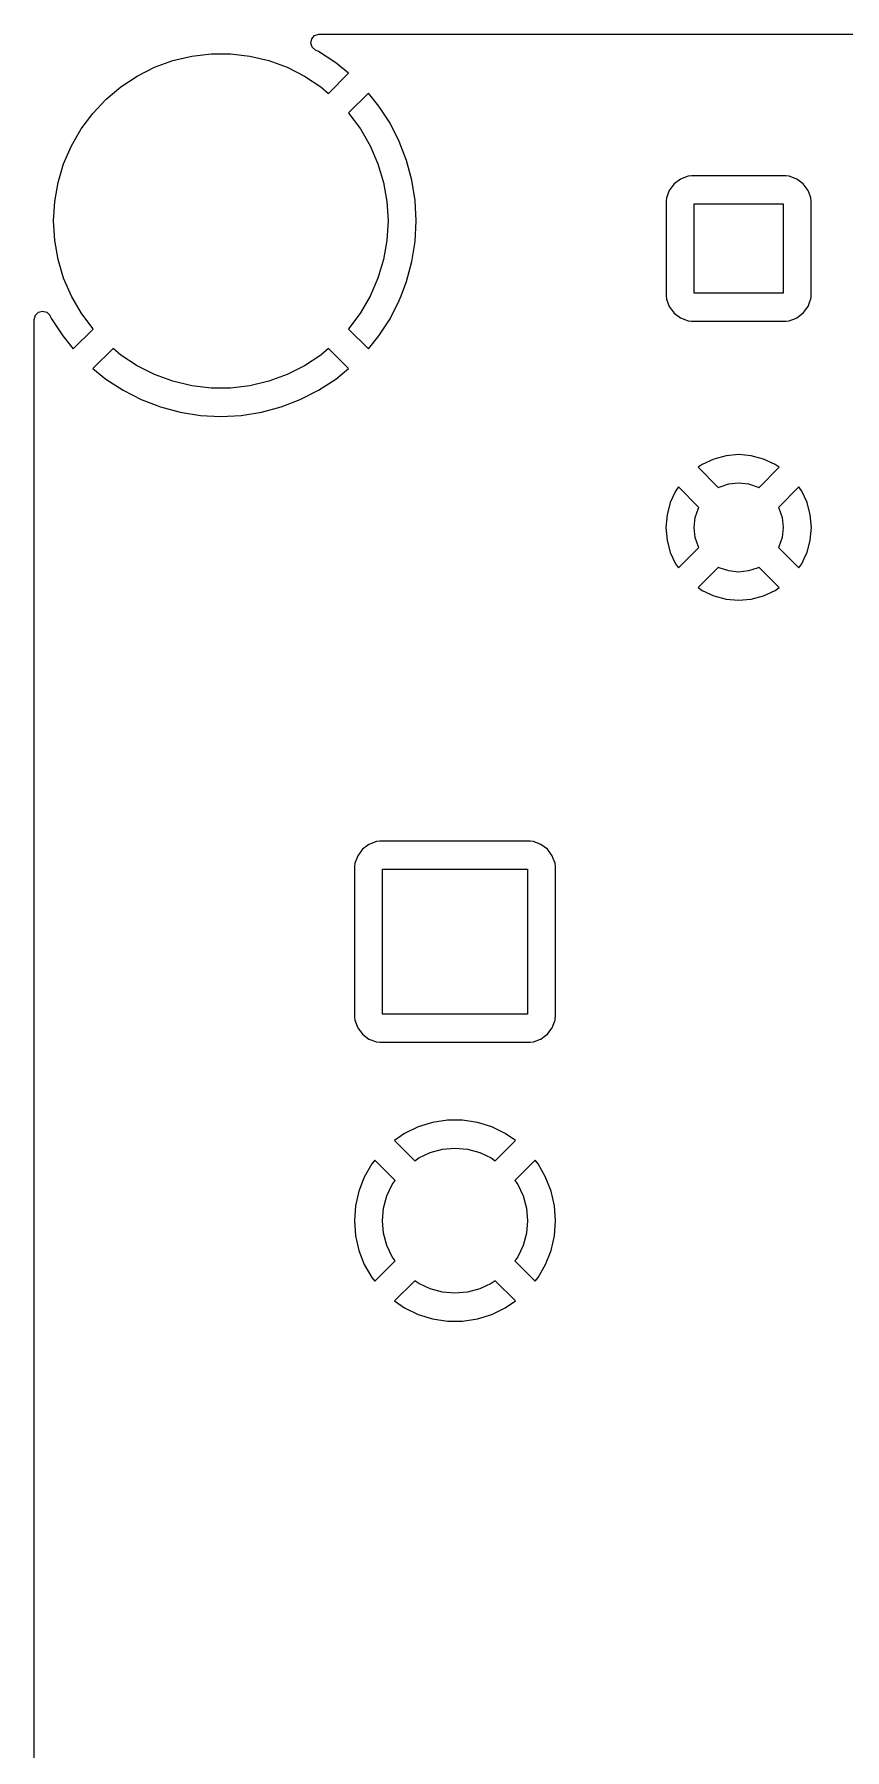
# Model space of a CAD drawing. Extents: x 44 to 146, y -87 to -25.
# Drawn here: x 43.75 to 58.29, y -56 to -25.25 of the extents above; entities that cross this region are included whole.
import ezdxf

# ---------------------------------------------------------------- set-up
doc = ezdxf.new("R2010")
doc.units = 0
doc.layers.add('BLACK', color=7, linetype='CONTINUOUS')

msp = doc.modelspace()

# ---------------------------------------------------------------- linework, layer by layer
at = {"layer": 'BLACK', "linetype": 'CONTINUOUS'}
for p, q in [((48.715332, -25.411299), (48.731368, -25.335856)), ((48.739166, -25.484652), (48.715332, -25.411299)), ((48.731368, -25.335856), (48.782976, -25.278538)), ((48.796484, -25.53626), (48.739166, -25.484652)), ((48.782976, -25.278538), (48.856329, -25.254704)), ((48.856329, -25.254704), (48.864128, -25.2545)), ((48.864128, -25.2545), (79.524103, -25.2545)), ((45.911761, -25.845352), (46.23959, -25.726031)), ((46.23959, -25.726031), (46.579055, -25.645577)), ((46.579055, -25.645577), (46.925566, -25.605076)), ((46.925566, -25.605076), (47.274434, -25.605076)), ((47.274434, -25.605076), (47.620945, -25.645577)), ((47.620945, -25.645577), (47.96041, -25.726031)), ((47.96041, -25.726031), (48.288239, -25.845352)), ((48.852388, -25.564744), (48.796484, -25.53626)), ((48.852408, -25.564755), (48.852388, -25.564744)), ((49.160071, -25.764554), (48.852408, -25.564755)), ((49.393149, -25.953297), (49.160071, -25.764554)), ((45.308524, -26.19363), (45.6, -26.001924)), ((45.6, -26.001924), (45.911761, -25.845352)), ((48.288239, -25.845352), (48.6, -26.001924)), ((48.6, -26.001924), (48.891476, -26.19363)), ((49.033577, -26.312867), (49.393149, -25.953297)), ((44.801867, -26.671637), (45.041275, -26.417879)), ((45.041275, -26.417879), (45.308524, -26.19363)), ((48.891476, -26.19363), (49.033577, -26.312867)), ((49.746701, -26.30685), (49.390259, -26.663291)), ((49.935445, -26.539928), (49.746701, -26.30685)), ((44.593537, -26.951473), (44.801867, -26.671637)), ((49.390259, -26.663291), (49.398133, -26.671637)), ((49.398133, -26.671637), (49.606463, -26.951473)), ((50.135244, -26.847592), (49.935445, -26.539928)), ((44.419102, -27.253602), (44.593537, -26.951473)), ((49.606463, -26.951473), (49.780898, -27.253602)), ((50.135251, -26.847605), (50.135244, -26.847592)), ((50.3018, -27.174476), (50.135251, -26.847605)), ((44.280922, -27.57394), (44.419102, -27.253602)), ((49.780898, -27.253602), (49.919078, -27.57394)), ((50.43326, -27.51694), (50.3018, -27.174476)), ((44.180865, -27.908152), (44.280922, -27.57394)), ((49.919078, -27.57394), (50.019135, -27.908152)), ((50.433267, -27.51696), (50.43326, -27.51694)), ((50.528212, -27.8713), (50.433267, -27.51696)), ((44.120285, -28.251721), (44.180865, -27.908152)), ((50.019135, -27.908152), (50.079715, -28.251721)), ((50.528213, -27.871303), (50.528212, -27.8713)), ((50.585603, -28.233653), (50.528213, -27.871303)), ((55.230452, -27.935804), (55.144204, -28.051015)), ((55.230455, -27.935801), (55.230452, -27.935804)), ((55.345666, -27.849553), (55.230455, -27.935801)), ((55.34567, -27.849551), (55.345666, -27.849553)), ((55.480515, -27.799258), (55.34567, -27.849551)), ((55.480521, -27.799257), (55.480515, -27.799258)), ((55.540111, -27.792851), (55.480521, -27.799257)), ((55.540136, -27.792849), (55.540111, -27.792851)), ((57.235876, -27.792849), (55.540136, -27.792849)), ((57.295482, -27.799257), (57.235876, -27.792849)), ((57.430329, -27.849551), (57.295482, -27.799257)), ((57.430333, -27.849553), (57.430329, -27.849551)), ((57.545544, -27.935801), (57.430333, -27.849553)), ((57.545547, -27.935804), (57.545544, -27.935801)), ((57.631795, -28.051015), (57.545547, -27.935804)), ((44.1, -28.6), (44.120285, -28.251721)), ((50.079715, -28.251721), (50.1, -28.6)), ((50.604802, -28.6), (50.585603, -28.233653)), ((55.093908, -28.185866), (55.0875, -28.245463)), ((55.0875, -28.245463), (55.0875, -29.941212)), ((55.144202, -28.051019), (55.093908, -28.185866)), ((55.144204, -28.051015), (55.144202, -28.051019)), ((57.631797, -28.051019), (57.631795, -28.051015)), ((57.667588, -28.146982), (57.631797, -28.051019)), ((57.682091, -28.185866), (57.667588, -28.146982)), ((57.688499, -28.245477), (57.682091, -28.185866)), ((57.6885, -29.941222), (57.688499, -28.245477)), ((55.588, -29.893349), (55.588, -28.293349)), ((55.588, -28.293349), (57.188, -28.293349)), ((57.188, -28.293349), (57.188, -29.893349)), ((44.120285, -28.948279), (44.1, -28.6)), ((50.1, -28.6), (50.079715, -28.948279)), ((50.585603, -28.966346), (50.604802, -28.6)), ((44.180865, -29.291848), (44.120285, -28.948279)), ((50.079715, -28.948279), (50.019135, -29.291848)), ((50.528213, -29.328696), (50.585603, -28.966346)), ((44.280922, -29.62606), (44.180865, -29.291848)), ((50.019135, -29.291848), (49.919078, -29.62606)), ((50.433267, -29.683039), (50.528212, -29.328699)), ((50.528212, -29.328699), (50.528213, -29.328696)), ((44.419102, -29.946398), (44.280922, -29.62606)), ((49.919078, -29.62606), (49.780898, -29.946398)), ((50.334164, -29.941212), (50.433264, -29.68305)), ((50.433264, -29.68305), (50.433267, -29.683039)), ((44.593537, -30.248527), (44.419102, -29.946398)), ((49.780898, -29.946398), (49.606463, -30.248527)), ((50.135255, -30.352388), (50.301791, -30.025542)), ((50.301791, -30.025542), (50.301802, -30.025518)), ((50.301802, -30.025518), (50.334164, -29.941212)), ((55.0875, -29.941212), (55.087502, -29.941237)), ((55.087502, -29.941237), (55.093908, -30.000827)), ((55.093908, -30.000827), (55.093909, -30.000833)), ((55.093909, -30.000833), (55.144202, -30.135678)), ((57.188, -29.893349), (55.588, -29.893349)), ((57.631797, -30.135678), (57.672875, -30.025542)), ((57.672875, -30.025542), (57.682091, -30.000832)), ((57.682091, -30.000832), (57.686352, -29.961199)), ((57.686352, -29.961199), (57.688499, -29.941234)), ((57.688499, -29.941231), (57.6885, -29.941222)), ((57.688499, -29.941234), (57.688499, -29.941231)), ((43.7545, -30.364128), (43.774462, -30.289628)), ((43.7545, -34.093349), (43.7545, -30.364128)), ((43.774462, -30.289628), (43.829, -30.23509)), ((43.829, -30.23509), (43.9035, -30.215128)), ((43.9035, -30.215128), (43.978, -30.23509)), ((43.978, -30.23509), (44.032538, -30.289628)), ((44.032538, -30.289628), (44.03626, -30.296484)), ((44.03626, -30.296484), (44.064744, -30.352388)), ((44.064744, -30.352388), (44.064755, -30.352408)), ((44.064755, -30.352408), (44.264554, -30.660071)), ((44.801867, -30.528363), (44.593537, -30.248527)), ((49.606463, -30.248527), (49.398133, -30.528363)), ((49.935442, -30.660075), (50.135244, -30.352408)), ((50.135244, -30.352408), (50.135255, -30.352388)), ((55.144202, -30.135678), (55.144204, -30.135682)), ((55.144204, -30.135682), (55.230452, -30.250893)), ((55.230452, -30.250893), (55.230455, -30.250896)), ((55.230455, -30.250896), (55.345666, -30.337144)), ((55.345666, -30.337144), (55.34567, -30.337146)), ((55.34567, -30.337146), (55.480517, -30.38744)), ((55.480517, -30.38744), (55.540114, -30.393848)), ((55.540114, -30.393848), (55.540118, -30.393848)), ((55.540118, -30.393848), (55.540127, -30.393849)), ((55.540127, -30.393849), (57.235872, -30.393848)), ((57.235872, -30.393848), (57.295483, -30.38744)), ((57.295483, -30.38744), (57.407437, -30.345684)), ((57.407437, -30.345684), (57.430329, -30.337146)), ((57.430329, -30.337146), (57.430333, -30.337144)), ((57.430333, -30.337144), (57.539366, -30.255521)), ((57.539366, -30.255521), (57.545546, -30.250895)), ((57.545546, -30.250895), (57.588671, -30.193287)), ((57.588671, -30.193287), (57.631795, -30.135682)), ((57.631795, -30.135682), (57.631797, -30.135678)), ((44.264554, -30.660071), (44.453297, -30.893148)), ((44.453297, -30.893148), (44.809738, -30.536706)), ((44.809738, -30.536706), (44.801867, -30.528363)), ((49.398133, -30.528363), (49.39026, -30.536707)), ((49.39026, -30.536707), (49.746702, -30.893149)), ((49.746702, -30.893148), (49.935439, -30.660079)), ((49.935439, -30.660079), (49.935442, -30.660075)), ((45.16642, -30.88713), (44.80685, -31.246701)), ((45.308524, -31.00637), (45.16642, -30.88713)), ((45.6, -31.198076), (45.308524, -31.00637)), ((48.891476, -31.00637), (48.6, -31.198076)), ((49.033578, -30.887131), (48.891476, -31.00637)), ((49.393149, -31.246702), (49.033578, -30.887131)), ((49.746702, -30.893149), (49.746702, -30.893148)), ((44.80685, -31.246701), (45.039928, -31.435445)), ((45.911761, -31.354648), (45.6, -31.198076)), ((46.23959, -31.473969), (45.911761, -31.354648)), ((48.288239, -31.354648), (47.96041, -31.473969)), ((48.6, -31.198076), (48.288239, -31.354648)), ((49.160079, -31.435439), (49.393148, -31.246702)), ((49.393148, -31.246702), (49.393149, -31.246702)), ((45.039928, -31.435445), (45.347591, -31.635244)), ((45.347591, -31.635244), (45.347611, -31.635255)), ((45.347611, -31.635255), (45.674457, -31.801791)), ((46.579055, -31.554423), (46.23959, -31.473969)), ((46.925566, -31.594924), (46.579055, -31.554423)), ((47.274434, -31.594924), (46.925566, -31.594924)), ((47.620945, -31.554423), (47.274434, -31.594924)), ((47.96041, -31.473969), (47.620945, -31.554423)), ((48.525542, -31.801791), (48.852388, -31.635255)), ((48.852388, -31.635255), (48.852408, -31.635244)), ((48.852408, -31.635244), (49.160075, -31.435442)), ((49.160075, -31.435442), (49.160079, -31.435439)), ((45.674457, -31.801791), (45.674481, -31.801802)), ((45.674481, -31.801802), (46.01694, -31.93326)), ((46.01694, -31.93326), (46.01696, -31.933267)), ((46.01696, -31.933267), (46.3713, -32.028212)), ((47.828699, -32.028212), (48.183039, -31.933267)), ((48.183039, -31.933267), (48.183059, -31.93326)), ((48.183059, -31.93326), (48.525518, -31.801802)), ((48.525518, -31.801802), (48.525542, -31.801791)), ((46.3713, -32.028212), (46.371303, -32.028213)), ((46.371303, -32.028213), (46.733653, -32.085603)), ((46.733653, -32.085603), (47.1, -32.104802)), ((47.1, -32.104802), (47.466346, -32.085603)), ((47.466346, -32.085603), (47.828696, -32.028213)), ((47.828696, -32.028213), (47.828699, -32.028212)), ((55.941674, -32.867082), (55.735522, -32.963211)), ((55.941676, -32.867081), (55.941674, -32.867082)), ((56.161393, -32.808208), (55.941676, -32.867081)), ((56.388, -32.788383), (56.161393, -32.808208)), ((56.614606, -32.808208), (56.388, -32.788383)), ((56.834323, -32.867081), (56.614605, -32.808208)), ((56.614605, -32.808208), (56.614606, -32.808208)), ((56.834325, -32.867082), (56.834323, -32.867081)), ((57.040483, -32.963215), (56.834325, -32.867082)), ((55.735517, -32.963214), (55.662527, -33.014323)), ((55.662527, -33.014323), (56.028539, -33.380335)), ((55.735522, -32.963211), (55.735517, -32.963214)), ((56.747458, -33.380334), (57.113472, -33.014322)), ((57.040492, -32.963221), (57.040483, -32.963215)), ((57.113472, -33.014322), (57.040492, -32.963221)), ((55.257862, -33.440871), (55.161733, -33.647023)), ((55.257865, -33.440866), (55.257862, -33.440871)), ((55.308974, -33.367876), (55.257865, -33.440866)), ((55.674986, -33.733888), (55.308974, -33.367876)), ((56.028539, -33.380335), (56.040893, -33.372574)), ((56.040893, -33.372574), (56.209983, -33.313407)), ((56.209983, -33.313407), (56.388, -33.293349)), ((56.388, -33.293349), (56.566017, -33.313407)), ((56.566017, -33.313407), (56.735107, -33.372574)), ((56.735107, -33.372574), (56.747458, -33.380334)), ((57.467025, -33.367875), (57.101012, -33.733887)), ((57.518129, -33.440858), (57.467025, -33.367875)), ((57.518132, -33.440864), (57.518129, -33.440858)), ((57.614266, -33.647023), (57.518132, -33.440864)), ((55.161732, -33.647025), (55.102859, -33.866742)), ((55.161733, -33.647023), (55.161732, -33.647025)), ((55.608058, -33.915332), (55.667225, -33.746242)), ((55.667225, -33.746242), (55.674986, -33.733888)), ((57.101012, -33.733887), (57.108775, -33.746242)), ((57.108775, -33.746242), (57.167942, -33.915332)), ((57.614267, -33.647025), (57.614266, -33.647023)), ((57.67314, -33.866742), (57.614267, -33.647025)), ((43.7545, -42.866514), (43.7545, -34.093349)), ((55.102859, -33.866742), (55.083034, -34.093349)), ((55.083034, -34.093349), (55.102859, -34.319955)), ((55.588, -34.093349), (55.608058, -33.915332)), ((55.608058, -34.271366), (55.588, -34.093349)), ((57.167942, -33.915332), (57.188, -34.093349)), ((57.188, -34.093349), (57.167942, -34.271366)), ((57.692965, -34.093349), (57.67314, -33.866742)), ((57.67314, -34.319955), (57.692965, -34.093349)), ((55.102859, -34.319955), (55.161732, -34.539672)), ((55.667225, -34.440456), (55.608058, -34.271366)), ((57.167942, -34.271366), (57.108775, -34.440456)), ((57.614267, -34.539672), (57.67314, -34.319955)), ((55.161732, -34.539672), (55.161733, -34.539674)), ((55.161733, -34.539674), (55.257866, -34.745832)), ((55.308973, -34.81882), (55.674985, -34.452807)), ((55.674985, -34.452807), (55.667225, -34.440456)), ((57.108775, -34.440456), (57.101013, -34.452809)), ((57.101013, -34.452809), (57.467024, -34.81882)), ((57.518136, -34.745827), (57.58856, -34.594801)), ((57.58856, -34.594801), (57.614266, -34.539674)), ((57.614266, -34.539674), (57.614267, -34.539672)), ((55.257866, -34.745832), (55.257872, -34.745841)), ((55.257872, -34.745841), (55.308973, -34.81882)), ((56.028539, -34.806361), (55.662526, -35.172374)), ((56.040893, -34.814124), (56.028539, -34.806361)), ((56.209983, -34.873291), (56.040893, -34.814124)), ((56.388, -34.893349), (56.209983, -34.873291)), ((56.566017, -34.873291), (56.388, -34.893349)), ((56.735107, -34.814124), (56.566017, -34.873291)), ((56.74746, -34.806362), (56.735107, -34.814124)), ((57.113471, -35.172373), (56.74746, -34.806362)), ((57.467024, -34.81882), (57.518132, -34.745833)), ((57.518132, -34.745833), (57.518136, -34.745827)), ((55.662526, -35.172374), (55.735509, -35.223478)), ((55.735509, -35.223478), (55.735515, -35.223481)), ((55.735515, -35.223481), (55.941674, -35.319615)), ((55.941674, -35.319615), (55.941676, -35.319616)), ((55.941676, -35.319616), (56.161394, -35.378489)), ((56.614606, -35.378489), (56.834323, -35.319616)), ((56.834323, -35.319616), (56.834325, -35.319615)), ((56.834325, -35.319615), (57.040478, -35.223485)), ((57.040478, -35.223485), (57.040484, -35.223481)), ((57.040484, -35.223481), (57.113471, -35.172373)), ((56.161394, -35.378489), (56.161393, -35.378489)), ((56.161393, -35.378489), (56.388, -35.398314)), ((56.388, -35.398314), (56.614606, -35.378489)), ((49.642452, -39.861106), (49.556204, -39.976317)), ((49.642455, -39.861103), (49.642452, -39.861106)), ((49.757666, -39.774855), (49.642455, -39.861103)), ((49.75767, -39.774853), (49.757666, -39.774855)), ((49.892515, -39.72456), (49.75767, -39.774853)), ((49.892521, -39.724559), (49.892515, -39.72456)), ((49.952111, -39.718153), (49.892521, -39.724559)), ((49.952136, -39.718151), (49.952111, -39.718153)), ((52.647876, -39.718151), (49.952136, -39.718151)), ((52.707482, -39.724559), (52.647876, -39.718151)), ((52.842329, -39.774853), (52.707482, -39.724559)), ((52.842333, -39.774855), (52.842329, -39.774853)), ((52.957544, -39.861103), (52.842333, -39.774855)), ((52.957547, -39.861106), (52.957544, -39.861103)), ((53.043795, -39.976317), (52.957547, -39.861106)), ((49.505908, -40.111168), (49.4995, -40.170765)), ((49.4995, -40.170765), (49.4995, -42.866514)), ((49.556202, -39.976321), (49.505908, -40.111168)), ((49.556204, -39.976317), (49.556202, -39.976321)), ((50, -42.818651), (50, -40.218651)), ((50, -40.218651), (52.6, -40.218651)), ((52.6, -40.218651), (52.6, -42.818651)), ((53.043797, -39.976321), (53.043795, -39.976317)), ((53.062347, -40.026058), (53.043797, -39.976321)), ((53.094091, -40.111168), (53.062347, -40.026058)), ((53.100499, -40.170779), (53.094091, -40.111168)), ((53.1005, -42.000001), (53.100499, -40.170779)), ((53.1005, -42.866524), (53.1005, -42.000001)), ((43.7545, -46.518655), (43.7545, -42.866514)), ((49.4995, -42.866514), (49.499502, -42.866539)), ((49.499502, -42.866539), (49.505908, -42.926129)), ((49.505908, -42.926129), (49.505909, -42.926135)), ((49.505909, -42.926135), (49.556202, -43.06098)), ((52.6, -42.818651), (50, -42.818651)), ((53.043797, -43.06098), (53.090827, -42.934884)), ((53.090827, -42.934884), (53.094091, -42.926134)), ((53.094091, -42.926134), (53.098605, -42.884151)), ((53.098605, -42.884151), (53.100499, -42.866536)), ((53.100499, -42.866533), (53.1005, -42.866524)), ((53.100499, -42.866536), (53.100499, -42.866533)), ((49.556202, -43.06098), (49.556204, -43.060984)), ((49.556204, -43.060984), (49.642452, -43.176195)), ((49.642452, -43.176195), (49.642455, -43.176198)), ((49.642455, -43.176198), (49.757666, -43.262446)), ((49.757666, -43.262446), (49.75767, -43.262448)), ((49.75767, -43.262448), (49.892517, -43.312742)), ((49.892517, -43.312742), (49.952114, -43.31915)), ((49.952114, -43.31915), (49.952118, -43.31915)), ((49.952118, -43.31915), (49.952127, -43.319151)), ((49.952127, -43.319151), (52.647872, -43.31915)), ((52.647872, -43.31915), (52.707483, -43.312742)), ((52.707483, -43.312742), (52.835489, -43.264999)), ((52.835489, -43.264999), (52.842329, -43.262448)), ((52.842329, -43.262448), (52.842333, -43.262446)), ((52.842333, -43.262446), (52.899938, -43.219322)), ((52.899938, -43.219322), (52.957546, -43.176197)), ((52.957546, -43.176197), (53.036486, -43.070747)), ((53.036486, -43.070747), (53.043795, -43.060984)), ((53.043795, -43.060984), (53.043797, -43.06098)), ((50.640532, -44.838384), (50.397478, -44.955433)), ((50.640553, -44.838376), (50.640532, -44.838384)), ((50.898333, -44.758861), (50.640553, -44.838376)), ((50.898337, -44.75886), (50.898333, -44.758861)), ((51.165105, -44.718651), (50.898337, -44.75886)), ((51.434894, -44.718651), (51.165105, -44.718651)), ((51.701662, -44.75886), (51.434894, -44.718651)), ((51.701666, -44.758861), (51.701662, -44.75886)), ((51.959449, -44.838377), (51.701666, -44.758861)), ((51.959453, -44.838378), (51.959449, -44.838377)), ((52.202521, -44.955433), (51.959453, -44.838378)), ((50.397478, -44.955433), (50.214849, -45.079946)), ((50.214849, -45.079946), (50.214849, -45.079947)), ((50.214849, -45.079947), (50.578079, -45.443177)), ((52.385149, -45.079947), (52.202521, -44.955433)), ((52.210096, -45.255), (52.385149, -45.079947)), ((49.8086, -45.501832), (49.673709, -45.735469)), ((49.808603, -45.501827), (49.8086, -45.501832)), ((49.862294, -45.434499), (49.808603, -45.501827)), ((50.224526, -45.79673), (49.862294, -45.434499)), ((50.578079, -45.443177), (50.65, -45.392818)), ((50.65, -45.392818), (50.855374, -45.297051)), ((50.855374, -45.297051), (51.074257, -45.238401)), ((51.074257, -45.238401), (51.3, -45.218651)), ((51.3, -45.218651), (51.525743, -45.238401)), ((51.525743, -45.238401), (51.744626, -45.297051)), ((51.744626, -45.297051), (51.95, -45.392818)), ((51.95, -45.392818), (52.021919, -45.443176)), ((52.021919, -45.443176), (52.210096, -45.255)), ((52.737703, -45.434499), (52.375472, -45.796728)), ((52.791395, -45.501826), (52.737703, -45.434499)), ((52.7914, -45.501834), (52.791395, -45.501826)), ((52.92629, -45.735469), (52.7914, -45.501834)), ((49.673707, -45.735474), (49.575145, -45.986604)), ((49.673709, -45.735469), (49.673707, -45.735474)), ((50.174167, -45.868651), (50.224526, -45.79673)), ((52.375472, -45.796728), (52.425833, -45.868651)), ((52.926292, -45.735474), (52.92629, -45.735469)), ((53.024854, -45.986604), (52.926292, -45.735474)), ((49.575143, -45.986611), (49.515115, -46.249612)), ((49.575145, -45.986604), (49.575143, -45.986611)), ((50.01975, -46.292908), (50.0784, -46.074025)), ((50.0784, -46.074025), (50.174167, -45.868651)), ((52.425833, -45.868651), (52.5216, -46.074025)), ((52.5216, -46.074025), (52.58025, -46.292908)), ((53.024856, -45.986611), (53.024854, -45.986604)), ((53.084884, -46.249612), (53.024856, -45.986611)), ((49.515112, -46.249634), (49.494953, -46.518646)), ((49.515115, -46.249612), (49.515112, -46.249634)), ((50, -46.518651), (50.01975, -46.292908)), ((52.58025, -46.292908), (52.6, -46.518651)), ((53.084887, -46.249634), (53.084884, -46.249612)), ((53.105047, -46.518646), (53.084887, -46.249634)), ((43.7545, -51.968401), (43.7545, -46.518655)), ((49.494953, -46.518646), (49.494953, -46.518655)), ((49.494953, -46.518655), (49.515112, -46.787667)), ((50.01975, -46.744394), (50, -46.518651)), ((52.6, -46.518651), (52.58025, -46.744394)), ((53.084887, -46.787667), (53.105047, -46.518655)), ((53.105047, -46.518655), (53.105047, -46.518646)), ((49.515112, -46.787667), (49.515115, -46.787689)), ((49.515115, -46.787689), (49.575143, -47.05069)), ((50.0784, -46.963277), (50.01975, -46.744394)), ((50.174167, -47.168651), (50.0784, -46.963277)), ((52.5216, -46.963277), (52.425833, -47.168651)), ((52.58025, -46.744394), (52.5216, -46.963277)), ((53.024856, -47.05069), (53.084884, -46.787689)), ((53.084884, -46.787689), (53.084887, -46.787667)), ((49.575143, -47.05069), (49.575145, -47.050697)), ((49.575145, -47.050697), (49.673707, -47.301827)), ((49.673707, -47.301827), (49.673709, -47.301832)), ((49.673709, -47.301832), (49.808599, -47.535467)), ((49.862295, -47.602801), (50.224525, -47.24057)), ((50.224525, -47.24057), (50.174167, -47.168651)), ((52.425833, -47.168651), (52.375473, -47.240571)), ((52.375473, -47.240571), (52.737703, -47.602801)), ((52.791398, -47.535471), (52.92629, -47.301832)), ((52.92629, -47.301832), (52.926292, -47.301827)), ((52.926292, -47.301827), (53.024854, -47.050697)), ((53.024854, -47.050697), (53.024856, -47.05069)), ((49.808599, -47.535467), (49.808604, -47.535475)), ((49.808604, -47.535475), (49.862295, -47.602801)), ((50.578078, -47.594123), (50.214849, -47.957353)), ((50.65, -47.644484), (50.578078, -47.594123)), ((50.855374, -47.740251), (50.65, -47.644484)), ((51.95, -47.644484), (51.744626, -47.740251)), ((52.02192, -47.594124), (51.95, -47.644484)), ((52.38515, -47.957354), (52.02192, -47.594124)), ((52.737703, -47.602801), (52.737704, -47.602801)), ((52.737704, -47.602801), (52.791393, -47.535479)), ((52.791393, -47.535479), (52.791398, -47.535471)), ((50.214849, -47.957353), (50.397481, -48.08187)), ((51.074257, -47.798901), (50.855374, -47.740251)), ((51.3, -47.818651), (51.074257, -47.798901)), ((51.525743, -47.798901), (51.3, -47.818651)), ((51.744626, -47.740251), (51.525743, -47.798901)), ((52.202533, -48.081862), (52.38515, -47.957354)), ((50.397481, -48.08187), (50.640532, -48.198917)), ((50.640532, -48.198917), (50.640553, -48.198925)), ((50.640553, -48.198925), (50.898333, -48.27844)), ((51.701666, -48.27844), (51.959449, -48.198924)), ((51.959449, -48.198924), (51.959453, -48.198923)), ((51.959453, -48.198923), (52.202526, -48.081866)), ((52.202526, -48.081866), (52.202533, -48.081862)), ((50.898333, -48.27844), (50.898337, -48.278441)), ((50.898337, -48.278441), (51.165105, -48.31865)), ((51.165105, -48.31865), (51.165112, -48.318651)), ((51.165112, -48.318651), (51.434888, -48.318651)), ((51.434888, -48.318651), (51.434894, -48.31865)), ((51.434894, -48.31865), (51.701662, -48.278441)), ((51.701662, -48.278441), (51.701666, -48.27844)), ((43.7545, -61.591), (43.7545, -51.968401))]:
    msp.add_line(p, q, dxfattribs=at)

doc.saveas('drawing.dxf')
